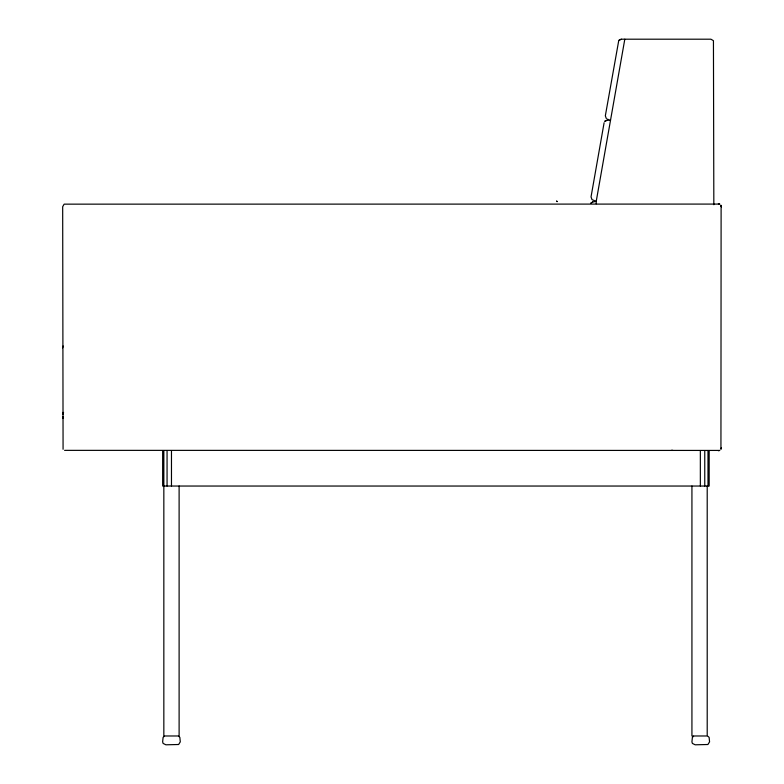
<?xml version="1.0" encoding="UTF-8"?>
<svg xmlns="http://www.w3.org/2000/svg" width="784" height="784" viewBox="0 0 784 784"><rect width="100%" height="100%" fill="white"/><g stroke="black" fill="none" stroke-linecap="round" stroke-linejoin="round"><path stroke-width="1.18" d="M604.111 122.716L591.038 196.892L592.008 199.626L596.222 201.361L596.222 203.781M624.809 39.2L596.222 201.361L592.763 201.968L590.822 203.252L592.763 201.968M721.329 447.821L720.937 449.291L721.113 205.575M62.671 347.841L63.161 345.989M618.703 40.788L605.336 115.807L606.306 118.541M164.307 736.264L163.101 737.362L162.651 741.86L163.101 743.418L165.904 744.8L178.644 744.506L180.291 741.86L179.85 737.362L178.644 736.264M693.585 736.264L692.38 737.362L691.929 741.86L692.38 743.418L695.183 744.8L707.913 744.506L709.569 741.86L709.118 737.362L707.913 736.264M718.389 450.761L719.81 450.428L64.582 450.359M672.819 450.359L671.349 450.359M621.31 39.2L619.174 40.121L621.31 39.2L710.892 39.2L713.44 40.67L713.832 204.722M607.012 120.285L604.876 121.206L607.012 120.285L610.511 120.285L607.218 119.08M718.389 203.762L719.81 204.085L64.151 204.154L62.681 206.702L63.073 449.291M709.167 450.761L709.167 486.041L162.651 486.041L162.651 450.761M707.991 450.761L707.991 486.041M707.207 486.041L707.207 735.98L691.929 735.98L691.929 486.041M704.757 450.761L704.757 486.041M700.347 450.761L700.347 486.041M179.115 486.041L179.115 735.98L163.836 735.98L163.836 450.761M171.471 450.761L171.471 486.041M167.061 450.761L167.061 486.041M556.718 201.106L557.061 201.615L556.718 201.106M63.073 416.941L62.681 418.48L63.073 416.941M63.543 412.531L62.681 412.531L63.063 414.001L62.681 412.531L63.524 412.531M721.319 206.702L720.878 205.163L721.329 206.702"/></g></svg>
